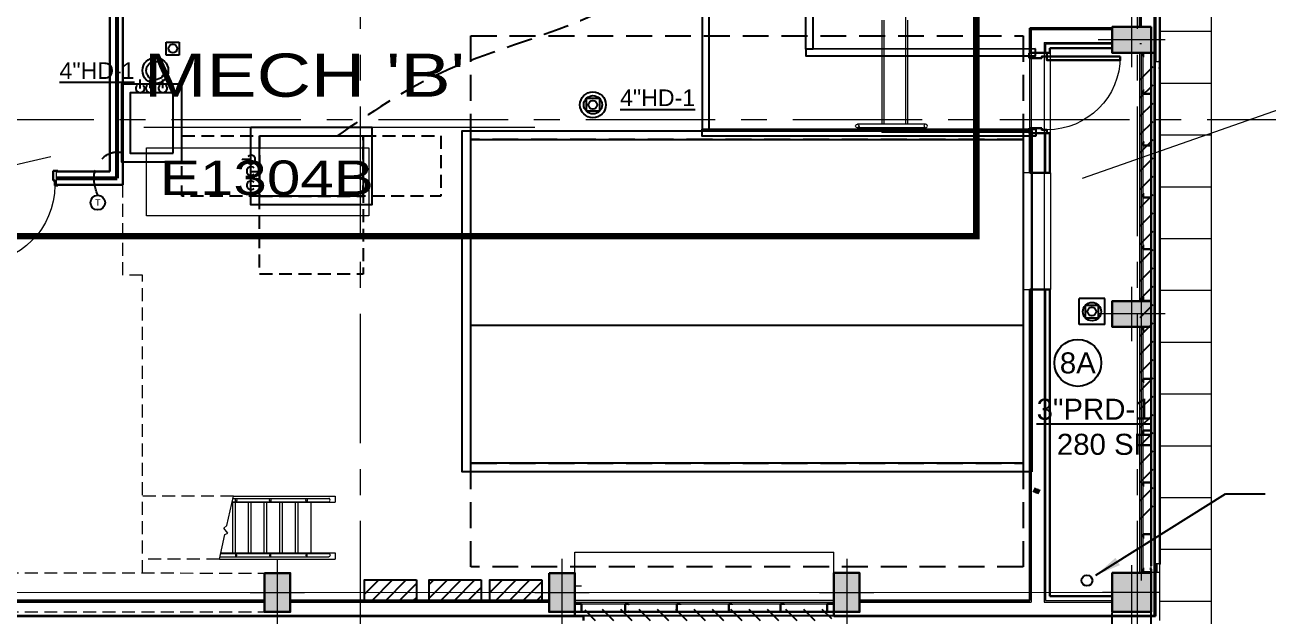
# Model space of a CAD drawing. Header units: inches. Extents: x -26500 to -19489, y -3216 to 2257.
# Drawn here: x -21936 to -21360, y 437 to 711 of the extents above; entities that cross this region are included whole.
import ezdxf
from ezdxf.enums import TextEntityAlignment as Align

# ---------------------------------------------------------------- set-up
doc = ezdxf.new("R2010")
doc.units = ezdxf.units.IN
doc.header["$LTSCALE"] = 48
doc.header["$MEASUREMENT"] = 0
for name, pattern in [('A113$0$CENTER', [2, 1.25, -0.25, 0.25, -0.25]), ('A113$0$HIDDEN2', [0.1875, 0.125, -0.0625]), ('DASHED2', [0.375, 0.25, -0.125]), ('M2113$0$HIDDEN', [0.375, 0.25, -0.125]), ('M2113$0$HIDDEN2', [0.1875, 0.125, -0.0625]), ('NB - PH Mezzanine_plan$0$HIDDEN2', [0.1875, 0.125, -0.0625])]:
    doc.linetypes.add(name, pattern=pattern)
for name, color, linetype in [('A-Detl-Iden', 5, 'Continuous'), ('A113$0$63', 8, 'Continuous'), ('A113$0$A roof pave', 8, 'Continuous'), ('A113$0$A-ANNO-IDEN', 8, 'Continuous'), ('A113$0$A-ANNO-PATT-13-14', 8, 'Continuous'), ('A113$0$A-COLS-COLS13-14', 8, 'Continuous'), ('A113$0$A-DOOR', 8, 'Continuous'), ('A113$0$A-DOOR-FRAM', 8, 'Continuous'), ('A113$0$A-FLOOR-THRSHD', 8, 'Continuous'), ('A113$0$A-FLOR-CURB', 8, 'Continuous'), ('A113$0$A-FLOR-HRAL', 8, 'Continuous'), ('A113$0$A-FLOR-OVHD', 8, 'A113$0$HIDDEN2'), ('A113$0$A-FLOR-STRS', 8, 'Continuous'), ('A113$0$A-GRID-GRD13-14', 8, 'Continuous'), ('A113$0$A-GRID-GRDP0-15', 8, 'Continuous'), ('A113$0$A-WALL-FIRE', 8, 'Continuous'), ('A113$0$A-WALL-FULL-EXTR', 8, 'Continuous'), ('A113$0$A-WALL-FULL-INTR', 8, 'Continuous'), ('A113$0$A-WALL-OPEN-LVRS', 8, 'Continuous'), ('A113$0$A-WALL-STUD', 8, 'Continuous'), ('A113$0$Level 21', 8, 'Continuous'), ('A113$0$M-HVAC-DUCT', 8, 'Continuous'), ('M2113$0$CLEARANCE', 8, 'M2113$0$HIDDEN2'), ('M2113$0$M-CONCRETE PAD', 8, 'Continuous'), ('M2113$0$M-CONT-WIRE', 12, 'M2113$0$HIDDEN'), ('M2113$0$M-HVAC-CLEARANCE', 8, 'M2113$0$HIDDEN2'), ('M2113$0$M-HVAC-Eqpm', 8, 'Continuous'), ('M2113$0$M-HVAC-Eqpm-AHU', 8, 'Continuous'), ('M2113$0$M-HVAC-EQPM-HATCH', 8, 'Continuous'), ('M2113$0$M-HVAC-HATCH', 8, 'Continuous'), ('M2113$0$M-HVAC-pad', 8, 'Continuous'), ('M2113$0$M-HVAC-vfc', 8, 'Continuous'), ('M2113$0$M-PCHW', 8, 'Continuous'), ('NB - PH Mezzanine_plan$0$stcbeams', 1, 'NB - PH Mezzanine_plan$0$HIDDEN2'), ('NB - PH Mezzanine_plan$0$STCCOLS1', 1, 'NB - PH Mezzanine_plan$0$HIDDEN2'), ('P-Anno', 6, 'Continuous'), ('P-Anno @ 96', 6, 'Continuous'), ('P-ANNOBJ', 6, 'Continuous'), ('P-Pipe-Ftng', 134, 'Continuous'), ('XREF', 7, 'Continuous'), ('XREF @ 48', 7, 'Continuous')]:
    doc.layers.add(name, color=color, linetype=linetype)
doc.styles.add('A113$0$Arial', font='arial.ttf', dxfattribs={"height": 0.076839})
doc.styles.add('A113$0$style-Arial', font='arial.ttf')
doc.styles.add('M08', font='arial.ttf', dxfattribs={"height": 7.68})
doc.styles.add('M2113$0$MAMEP ANNO', font='arial.ttf', dxfattribs={"height": 0.101562})
doc.styles.add('M2113$0$Standard', font='simplex.shx')
doc.styles.add('MAMEP ANNO', font='arial.ttf', dxfattribs={"height": 0.078125})
doc.styles.get("Standard").update_dxf_attribs({"font": 'simplex.shx'})
doc.dimstyles.new('STANDARD$7', dxfattribs={"dimtxt": 0.18, "dimasz": 0.125, "dimexe": 0.18, "dimexo": 0.06, "dimgap": 0.09, "dimtad": 0, "dimtih": 1, "dimtoh": 1, "dimdec": 4, "dimzin": 0, "dimdsep": 46, "dimtxsty": 'Standard', "dimcen": 0.09, "dimadec": 0, "dimazin": 0, "dimtfac": 1, "dimtdec": 4, "dimtofl": 0, "dimtmove": 0, "dimatfit": 3, "dimfxl": 1, "dimtolj": 1, "dimtzin": 0, "dimarcsym": 0})

# ---------------------------------------------------------------- blocks, each defined once
blk = doc.blocks.new('A113$0$36D478_18')
at = {"layer": 'A113$0$A-DOOR', "linetype": 'Continuous', "lineweight": 0, "extrusion": (0, 0, -1)}
blk.add_arc((-0.85, -6.5), 36, 180, 270, dxfattribs=at)
at = {"layer": 'A113$0$A-DOOR', "linetype": 'Continuous', "lineweight": 30}
blk.add_3dface([(0.85, -42.5), (2.6, -42.5), (2.6, -6.5), (0.85, -6.5)], dxfattribs=at)
at = {"layer": 'A113$0$A-DOOR-FRAM', "linetype": 'Continuous', "lineweight": 30}
for p, q in [((1.6, 0.37), (-0.65, 0.37)), ((-0.65, 0.37), (-0.65, 0)), ((1.6, -4.08), (1.6, 0.37)), ((36.1, 0.37), (38.35, 0.37)), ((36.1, -4.08), (36.1, 0.37)), ((38.35, 0.37), (38.35, 0)), ((0.85, -6.5), (0.85, -4.08)), ((0.85, -4.08), (1.6, -4.08)), ((36.85, -4.08), (36.1, -4.08)), ((36.85, -6.5), (36.85, -4.08)), ((-0.65, -6.5), (-0.65, -6.13)), ((-0.65, -6.5), (0.85, -6.5)), ((38.35, -6.5), (36.85, -6.5)), ((38.35, -6.5), (38.35, -6.13))]:
    blk.add_line(p, q, dxfattribs=at)
at = {"layer": 'A113$0$A-DOOR-FRAM', "linetype": 'Continuous', "lineweight": 13}
for p, q in [((1.45, 0.22), (-0.5, 0.22)), ((-0.5, 0.22), (-0.5, 0)), ((1.45, -3.93), (1.45, 0.22)), ((36.25, -3.93), (36.25, 0.22)), ((36.25, 0.22), (38.2, 0.22)), ((38.2, 0.22), (38.2, 0)), ((-0.5, 0), (-0.65, 0)), ((0.7, -6.35), (0.7, -3.93)), ((0.7, -3.93), (1.45, -3.93)), ((37, -3.93), (36.25, -3.93)), ((37, -6.35), (37, -3.93)), ((38.2, 0), (38.35, 0)), ((-0.65, -6.13), (-0.5, -6.13)), ((-0.5, -6.35), (-0.5, -6.13)), ((-0.5, -6.35), (0.7, -6.35)), ((38.2, -6.35), (37, -6.35)), ((38.35, -6.13), (38.2, -6.13)), ((38.2, -6.35), (38.2, -6.13))]:
    blk.add_line(p, q, dxfattribs=at)
blk = doc.blocks.new('*U803')
at = {"layer": 'A113$0$A-DOOR', "linetype": 'Continuous', "lineweight": 0, "extrusion": (0, 0, -1)}
blk.add_arc((13, 17), 34, 179.99935, 269.99935, dxfattribs=at)
at = {"layer": 'A113$0$A-DOOR', "linetype": 'Continuous', "lineweight": 30}
blk.add_3dface([(21, 17), (21, 15.25), (-13, 15.25), (-13, 17)], dxfattribs=at)
at = {"layer": 'A113$0$A-DOOR-FRAM', "linetype": 'Continuous', "lineweight": 30}
for p, q in [((-21.25, 16.25), (-21.25, 18.5)), ((-21.25, 18.5), (-20.87, 18.5)), ((-13, 18.5), (-13.38, 18.5)), ((-13, 18.5), (-13, 17)), ((-15.42, 16.25), (-21.25, 16.25)), ((-13, 17), (-15.42, 17)), ((-15.42, 17), (-15.42, 16.25)), ((-21.25, -16.25), (-21.25, -18.5)), ((-15.42, -16.25), (-21.25, -16.25)), ((-15.42, -17), (-15.42, -16.25)), ((-13, -17), (-15.42, -17)), ((-13, -18.5), (-13, -17)), ((-21.25, -18.5), (-20.87, -18.5)), ((-13, -18.5), (-13.38, -18.5))]:
    blk.add_line(p, q, dxfattribs=at)
at = {"layer": 'A113$0$A-DOOR-FRAM', "linetype": 'Continuous', "lineweight": 13}
for p, q in [((-21.1, 16.4), (-21.1, 18.35)), ((-21.1, 18.35), (-20.87, 18.35)), ((-20.87, 18.35), (-20.87, 18.5)), ((-13.38, 18.5), (-13.38, 18.35)), ((-13.15, 18.35), (-13.38, 18.35)), ((-13.15, 18.35), (-13.15, 17.15)), ((-15.57, 16.4), (-21.1, 16.4)), ((-13.15, 17.15), (-15.57, 17.15)), ((-15.57, 17.15), (-15.57, 16.4)), ((-15.57, -16.4), (-21.1, -16.4)), ((-21.1, -16.4), (-21.1, -18.35)), ((-15.57, -17.15), (-15.57, -16.4)), ((-13.15, -17.15), (-15.57, -17.15)), ((-13.15, -18.35), (-13.15, -17.15)), ((-21.1, -18.35), (-20.87, -18.35)), ((-20.87, -18.35), (-20.87, -18.5)), ((-13.38, -18.5), (-13.38, -18.35)), ((-13.15, -18.35), (-13.38, -18.35))]:
    blk.add_line(p, q, dxfattribs=at)
blk = doc.blocks.new('A113')
at = {"layer": 'A113$0$63', "lineweight": 70, "transparency": 33554687}
blk.add_arc((-21455.46, 528.79), 35.74, 247.68658, 252.35559, dxfattribs=at)
at = {"layer": 'A113$0$A roof pave', "lineweight": 13, "transparency": 33554687}
blk.add_line((-21386.53, 204.09, -2660.42), (-21386.53, 1091.49, -2660.42), dxfattribs=at)
at = {"layer": 'A113$0$A roof pave', "lineweight": 0, "transparency": 33554687}
for p, q in [((-21410.53, 708.09, -2660.42), (-21386.53, 708.09, -2660.42)), ((-21410.53, 684.09, -2660.42), (-21386.53, 684.09, -2660.42)), ((-21410.53, 660.09, -2660.42), (-21386.53, 660.09, -2660.42)), ((-21410.53, 636.09, -2660.42), (-21386.53, 636.09, -2660.42)), ((-21410.53, 612.09, -2660.42), (-21386.53, 612.09, -2660.42)), ((-21410.53, 588.09, -2660.42), (-21386.53, 588.09, -2660.42)), ((-21410.53, 564.09, -2660.42), (-21386.53, 564.09, -2660.42)), ((-21410.53, 540.09, -2660.42), (-21386.53, 540.09, -2660.42)), ((-21410.53, 516.09, -2660.42), (-21386.53, 516.09, -2660.42)), ((-21410.53, 492.09, -2660.42), (-21386.53, 492.09, -2660.42)), ((-21410.53, 468.09, -2660.42), (-21386.53, 468.09, -2660.42)), ((-21410.53, 444.09, -2660.42), (-21386.53, 444.09, -2660.42))]:
    blk.add_line(p, q, dxfattribs=at)
at = {"layer": 'A113$0$A-ANNO-IDEN', "lineweight": 13, "transparency": 33554687}
blk.add_line((-21881.28, 663.63), (-21700.15, 663.63), dxfattribs=at)
at = {"layer": 'A113$0$A-ANNO-IDEN', "lineweight": 0, "transparency": 33554687}
blk.add_line((-22087.7, 612.53), (-21924.47, 650.02), dxfattribs=at)
at = {"layer": 'A113$0$A-ANNO-IDEN', "lineweight": 0, "transparency": 33554687, "flags": 128}
blk.add_lwpolyline([(-20966.67, 788.85), (-21021.71, 788.85), (-21446.4, 639.84)], dxfattribs=at)
at = {"layer": 'A113$0$A-ANNO-IDEN', "lineweight": 13, "transparency": 33554687}
blk.add_3dface([(-21880.08, 654.11), (-21777.13, 654.11), (-21777.13, 622.58), (-21880.08, 622.58)], dxfattribs=at)
at = {"layer": 'A113$0$A-ANNO-PATT-13-14', "lineweight": 0, "transparency": 33554687}
for points in [[(-21432.54, 710.09, -4909.55), (-21432.54, 698.09, -4909.55), (-21414.54, 710.09, -4909.55), (-21414.54, 698.09, -4909.55)], [(-21432.54, 583.13, -4909.55), (-21432.54, 571.13, -4909.55), (-21414.54, 583.13, -4909.55), (-21414.54, 571.13, -4909.55)], [(-21825.48, 439.08, -4909.55), (-21813.48, 439.08, -4909.55), (-21825.48, 457.08, -4909.55), (-21813.48, 457.08, -4909.55)], [(-21693.54, 439.1, -4909.55), (-21681.54, 439.1, -4909.55), (-21693.54, 457.1, -4909.55), (-21681.54, 457.1, -4909.55)], [(-21561.59, 439.11, -4909.55), (-21549.59, 439.11, -4909.55), (-21561.59, 457.11, -4909.55), (-21549.59, 457.11, -4909.55)], [(-21432.54, 457.13, -4909.55), (-21432.54, 439.13, -4909.55), (-21414.54, 457.13, -4909.55), (-21414.54, 439.13, -4909.55)]]:
    blk.add_solid(points, dxfattribs=at)
at = {"layer": 'A113$0$A-COLS-COLS13-14', "lineweight": 13, "transparency": 33554687}
for p, q in [((-21423.54, 716.67, -4909.55), (-21423.54, 691.52, -4909.55)), ((-21407.96, 704.09, -4909.55), (-21439.11, 704.09, -4909.55)), ((-21423.54, 589.71, -4909.55), (-21423.54, 564.55, -4909.55)), ((-21407.96, 577.13, -4909.55), (-21439.11, 577.13, -4909.55)), ((-21819.48, 463.66, -4909.55), (-21819.48, 432.51, -4909.55)), ((-21687.54, 463.67, -4909.55), (-21687.54, 432.52, -4909.55)), ((-21555.59, 463.69, -4909.55), (-21555.59, 432.54, -4909.55)), ((-21423.54, 460.69, -4909.55), (-21423.54, 432.56, -4909.55)), ((-21832.06, 448.08, -4909.55), (-21806.91, 448.08, -4909.55)), ((-21700.11, 448.1, -4909.55), (-21674.96, 448.1, -4909.55)), ((-21568.16, 448.11, -4909.55), (-21543.01, 448.11, -4909.55)), ((-21410.32, 448.13, -4909.55), (-21436.97, 448.13, -4909.55))]:
    blk.add_line(p, q, dxfattribs=at)
at = {"layer": 'A113$0$A-COLS-COLS13-14', "lineweight": 30, "transparency": 33554687}
for points in [[(-21414.54, 710.09, -4909.55), (-21414.54, 698.09, -4909.55), (-21432.54, 698.09, -4909.55), (-21432.54, 710.09, -4909.55)], [(-21414.54, 583.13, -4909.55), (-21414.54, 571.13, -4909.55), (-21432.54, 571.13, -4909.55), (-21432.54, 583.13, -4909.55)], [(-21825.48, 457.08, -4909.55), (-21813.48, 457.08, -4909.55), (-21813.48, 439.08, -4909.55), (-21825.48, 439.08, -4909.55)], [(-21693.54, 457.1, -4909.55), (-21681.54, 457.1, -4909.55), (-21681.54, 439.1, -4909.55), (-21693.54, 439.1, -4909.55)], [(-21561.59, 457.11, -4909.55), (-21549.59, 457.11, -4909.55), (-21549.59, 439.11, -4909.55), (-21561.59, 439.11, -4909.55)], [(-21414.54, 457.13, -4909.55), (-21414.54, 439.13, -4909.55), (-21432.54, 439.13, -4909.55), (-21432.54, 457.13, -4909.55)]]:
    blk.add_3dface(points, dxfattribs=at)
at = {"layer": 'A113$0$A-FLOOR-THRSHD', "lineweight": 0, "transparency": 33554687}
for p, q in [((-21461.42, 698.09, 1992.75), (-21461.17, 698.09, 1992.75)), ((-21461.17, 660.97, 1992.75), (-21461.17, 698.09, 1992.75)), ((-21470.67, 663.22, 1992.75), (-21470.67, 696.43, 1992.75))]:
    blk.add_line(p, q, dxfattribs=at)
at = {"layer": 'A113$0$A-FLOR-CURB', "lineweight": 0, "transparency": 33554687}
for p, q in [((-21413.04, 437.63, 1992.75), (-21413.03, 941.16, 1992.75)), ((-21419.03, 710.09, 1992.75), (-21419.03, 825.06, 1992.75)), ((-21470.04, 708.97, 1992.75), (-21432.54, 708.97, 1992.75)), ((-21470.04, 708.97, 1992.75), (-21470.04, 443.63, 1992.75)), ((-21464.04, 702.97, 1992.75), (-21464.04, 443.63, 1992.75)), ((-21464.04, 702.97, 1992.75), (-21432.54, 702.97, 1992.75)), ((-21419.78, 702.37, 1992.75), (-21419.03, 702.37, 1992.75)), ((-21419.04, 453.63, 1992.75), (-21419.03, 698.09, 1992.75)), ((-21945.43, 443.63, 1992.75), (-21825.48, 443.63, 1992.75)), ((-21813.48, 443.63, 1992.75), (-21693.54, 443.63, 1992.75)), ((-21681.54, 443.63, 1992.75), (-21561.59, 443.63, 1992.75)), ((-21549.59, 443.63, 1992.75), (-21470.04, 443.63, 1992.75)), ((-21464.04, 443.63, 1992.75), (-21432.54, 443.63, 1992.75)), ((-22216.81, 437.63, 1992.75), (-21413.04, 437.63, 1992.75))]:
    blk.add_line(p, q, dxfattribs=at)
at = {"layer": 'A113$0$A-FLOR-HRAL', "lineweight": 13, "transparency": 33554687}
for p, q in [((-21519, 665.02, 1992.75), (-21550.6, 665.02, 1992.75)), ((-21519, 663.39, 1992.75), (-21550.6, 663.39, 1992.75))]:
    blk.add_line(p, q, dxfattribs=at)
at = {"layer": 'A113$0$A-FLOR-HRAL', "lineweight": 13, "transparency": 33554687, "extrusion": (0, 0, -1)}
for start, end in [(267.23879, 92.76122), (92.76122, 267.23879)]:
    blk.add_arc((21550.64, 664.21, -1992.75), 0.813, start, end, dxfattribs=at)
at = {"layer": 'A113$0$A-FLOR-HRAL', "lineweight": 13, "transparency": 33554687}
for start, end in [(92.76122, 267.23879), (267.23879, 92.76122)]:
    blk.add_arc((-21518.96, 664.21, 1992.75), 0.813, start, end, dxfattribs=at)
at = {"layer": 'A113$0$A-FLOR-OVHD', "lineweight": 13, "transparency": 33554687}
for p, q in [((-21890.99, 595.12, 1992.75), (-21890.99, 636.98, 1992.75)), ((-21881.99, 595.12, 1992.75), (-21890.99, 595.12, 1992.75)), ((-21881.99, 457.12, 1992.75), (-21881.99, 595.12, 1992.75)), ((-21839.82, 492.78, 1992.75), (-21881.99, 492.78, 1992.75)), ((-21846.33, 463.53, 1992.75), (-21881.99, 463.53, 1992.75)), ((-21945.43, 457.16, 1992.75), (-21825.48, 457.08, 1992.75)), ((-21945.43, 439.16, 1992.75), (-21825.48, 439.08, 1992.75))]:
    blk.add_line(p, q, dxfattribs=at)
at = {"layer": 'A113$0$A-FLOR-STRS', "lineweight": 13, "transparency": 33554687}
for p, q in [((-21528.36, 751.02, 1992.75), (-21528.36, 665.02, 1992.75)), ((-21539.36, 713.21, 1992.75), (-21539.36, 665.02, 1992.75)), ((-21538.36, 713.21, 1992.75), (-21538.36, 665.02, 1992.75)), ((-21527.36, 713.21, 1992.75), (-21527.36, 665.02, 1992.75)), ((-21539.36, 663.39, 1992.75), (-21539.36, 661.13, 1992.75)), ((-21538.36, 663.39, 1992.75), (-21538.36, 661.13, 1992.75)), ((-21528.36, 663.39, 1992.75), (-21528.36, 661.13, 1992.75)), ((-21527.36, 663.39, 1992.75), (-21527.36, 661.13, 1992.75)), ((-21470.04, 661.13, 1992.75), (-21539.36, 661.13, 1992.75))]:
    blk.add_line(p, q, dxfattribs=at)
at = {"layer": 'A113$0$A-FLOR-STRS', "lineweight": 0, "transparency": 33554687}
for p, q in [((-21840.46, 489.9, 1992.75), (-21792.59, 489.9, 1992.75)), ((-21840.4, 490.15, 1992.75), (-21795.56, 490.15, 1992.75)), ((-21840.18, 489.9, 1992.75), (-21840.18, 466.4, 1992.75)), ((-21840.07, 491.65, 1992.75), (-21795.56, 491.65, 1992.75)), ((-21839.82, 492.78, 1992.75), (-21792.59, 492.78, 1992.75)), ((-21838.93, 490.15, 1992.75), (-21838.93, 466.4, 1992.75)), ((-21832.93, 489.9, 1992.75), (-21832.93, 466.4, 1992.75)), ((-21831.68, 489.9, 1992.75), (-21831.68, 466.4, 1992.75)), ((-21825.68, 489.9, 1992.75), (-21825.68, 466.4, 1992.75)), ((-21824.43, 489.9, 1992.75), (-21824.43, 466.4, 1992.75)), ((-21818.43, 489.9, 1992.75), (-21818.43, 466.4, 1992.75)), ((-21817.19, 489.9, 1992.75), (-21817.19, 466.4, 1992.75)), ((-21811.19, 489.9, 1992.75), (-21811.19, 466.4, 1992.75)), ((-21809.94, 489.9, 1992.75), (-21809.94, 466.4, 1992.75)), ((-21803.94, 489.9, 1992.75), (-21803.94, 466.4, 1992.75)), ((-21792.59, 492.78, 1992.75), (-21792.59, 489.9, 1992.75)), ((-21846.33, 463.53, 1992.75), (-21792.59, 463.53, 1992.75)), ((-21846.08, 464.65, 1992.75), (-21795.56, 464.65, 1992.75)), ((-21845.75, 466.15, 1992.75), (-21795.56, 466.15, 1992.75)), ((-21845.69, 466.4, 1992.75), (-21792.59, 466.4, 1992.75)), ((-21792.59, 466.4, 1992.75), (-21792.59, 463.53, 1992.75))]:
    blk.add_line(p, q, dxfattribs=at)
at = {"layer": 'A113$0$A-FLOR-STRS', "lineweight": 0, "transparency": 33554687, "elevation": 1992.75, "flags": 128}
blk.add_lwpolyline([(-21846.33, 463.53), (-21843.79, 474.93), (-21842.41, 475.58), (-21844.3, 477.87), (-21842.88, 479.04), (-21839.82, 492.78)], dxfattribs=at)
at = {"layer": 'A113$0$A-FLOR-STRS', "lineweight": 0, "transparency": 33554687}
for centre in [(-21838.58, 490.9, 1992.75), (-21822.78, 490.9, 1992.75), (-21805.94, 490.9, 1992.75)]:
    blk.add_ellipse(centre, major_axis=(0, 0.75), ratio=0.437964, dxfattribs=at)
blk.add_ellipse((-21795.56, 490.9, 1992.75), major_axis=(0, -0.75), ratio=0.697749, start_param=0, end_param=3.141593, dxfattribs=at)
at = {"layer": 'A113$0$A-FLOR-STRS', "lineweight": 0, "transparency": 33554687, "extrusion": (0, 0, -1)}
for centre in [(-21838.58, 465.4, 1992.75), (-21822.78, 465.4, 1992.75), (-21805.94, 465.4, 1992.75)]:
    blk.add_ellipse(centre, major_axis=(0, -0.75), ratio=0.437964, dxfattribs=at)
blk.add_ellipse((-21795.56, 465.4, 1992.75), major_axis=(0, 0.75), ratio=0.697749, start_param=0, end_param=3.141593, dxfattribs=at)
at = {"layer": 'A113$0$A-GRID-GRD13-14', "lineweight": 0, "transparency": 33554687}
blk.add_line((-22194.71, 448.18, 0), (-21414.54, 448.13), dxfattribs=at)
at = {"layer": 'A113$0$A-GRID-GRDP0-15', "linetype": 'A113$0$CENTER', "lineweight": 0, "transparency": 33554687}
for p, q in [((-21781.02, 2113.24), (-21781.02, -676.9)), ((-21421.02, 2113.24), (-21421.02, -676.9)), ((-23884.56, 667.16), (-20368.73, 667.16))]:
    blk.add_line(p, q, dxfattribs=at)
at = {"layer": 'A113$0$A-WALL-FIRE', "lineweight": 53, "transparency": 33554687}
for p, q in [((-21893.74, 640.04, 1992.75), (-21893.74, 718.16, 1992.75)), ((-21921.96, 640.04, 1992.75), (-21893.74, 640.04, 1992.75))]:
    blk.add_line(p, q, dxfattribs=at)
at = {"layer": 'A113$0$A-WALL-FULL-EXTR', "lineweight": 30, "transparency": 33554687}
for p, q in [((-21412.54, 694.13, 1992.75), (-21412.53, 941.16, 1992.75)), ((-21410.54, 694.13, 1992.75), (-21410.53, 941.16, 1992.75)), ((-21419.79, 710.09, 1992.75), (-21419.79, 825.06, 1992.75)), ((-21470.67, 709.59, 1992.75), (-21470.67, 698.09, 1992.75)), ((-21470.67, 709.59, 1992.75), (-21432.54, 709.59, 1992.75)), ((-21470.67, 698.09, 1992.75), (-21461.42, 698.09, 1992.75)), ((-21461.42, 700.34, 1992.75), (-21432.54, 700.34, 1992.75)), ((-21461.42, 700.34, 1992.75), (-21461.42, 698.09, 1992.75)), ((-21418.18, 697.47, 1992.75), (-21418.18, 698.09, 1992.75)), ((-21414.54, 460.5, 1992.75), (-21414.53, 698.06, 1992.75)), ((-21414.53, 698.06, 1992.75), (-21412.54, 698.06, 1992.75)), ((-21410.53, 461.47, 1992.75), (-21410.53, 694.13, 1992.75)), ((-21470.67, 660.97, 1992.75), (-21461.42, 660.97, 1992.75)), ((-21470.67, 660.97, 1992.75), (-21470.67, 642.45, 1992.75)), ((-21461.42, 660.97, 1992.75), (-21461.42, 642.45, 1992.75)), ((-21461.42, 642.45, 1992.75), (-21470.67, 642.45, 1992.75)), ((-21461.42, 588.45, 1992.75), (-21470.67, 588.45, 1992.75)), ((-21470.67, 588.45, 1992.75), (-21470.67, 444.38, 1992.75)), ((-21461.42, 588.45, 1992.75), (-21461.42, 446.37, 1992.75)), ((-21412.54, 437.13, 1992.75), (-21412.54, 461.47, 1992.75)), ((-21418.18, 458.13, 1992.75), (-21418.18, 457.5, 1992.75)), ((-21412.51, 457.5, 1992.75), (-21413.13, 457.5, 1992.75)), ((-21945.43, 444.38, 1992.75), (-21825.48, 444.38, 1992.75)), ((-21813.48, 444.38, 1992.75), (-21693.54, 444.38, 1992.75)), ((-21549.59, 444.38, 1992.75), (-21470.67, 444.38, 1992.75)), ((-21461.42, 446.37, 1992.75), (-21432.54, 446.37, 1992.75)), ((-21681.54, 439.1, 1992.75), (-21681.54, 437.29, 1992.75)), ((-21561.59, 439.14, 1992.75), (-21681.5, 439.13, 1992.75)), ((-21561.59, 437.13, 1992.75), (-21561.59, 439.11, 1992.75)), ((-22216.31, 437.13, 1992.75), (-21677.57, 437.13, 1992.75)), ((-21677.57, 437.13, 1992.75), (-21677.57, 435.13, 1992.75)), ((-21561.62, 437.13, 1992.75), (-21412.54, 437.13, 1992.75))]:
    blk.add_line(p, q, dxfattribs=at)
at = {"layer": 'A113$0$A-WALL-FULL-EXTR', "lineweight": 13, "transparency": 33554687}
for p, q in [((-21463.42, 702.34, 1992.75), (-21463.42, 698.09, 1992.75)), ((-21463.42, 702.34, 1992.75), (-21432.54, 702.34, 1992.75)), ((-21412.54, 694.13, 1992.75), (-21410.53, 694.13, 1992.75)), ((-21463.42, 660.97, 1992.75), (-21463.42, 642.45, 1992.75)), ((-21463.42, 588.45, 1992.75), (-21463.42, 444.37, 1992.75)), ((-21412.53, 461.47, 1992.75), (-21410.53, 461.47, 1992.75)), ((-21410.54, 435.13, 1992.75), (-21410.54, 461.47, 1992.75))]:
    blk.add_line(p, q, dxfattribs=at)
at = {"layer": 'A113$0$A-WALL-FULL-EXTR', "lineweight": 0, "transparency": 33554687}
for p, q in [((-21419.78, 583.13, 1992.75), (-21419.78, 698.09, 1992.75)), ((-21418.18, 583.13, 1992.75), (-21418.18, 698.09, 1992.75)), ((-21414.54, 457.5, 1992.75), (-21414.53, 695.06, 1992.75)), ((-21412.53, 461.47, 1992.75), (-21412.53, 694.13, 1992.75)), ((-21410.53, 461.47, 1992.75), (-21410.53, 691.13, 1992.75)), ((-21410.54, 649.5, 1992.75), (-21410.54, 589.56, 1992.75)), ((-21419.78, 457.13, 1992.75), (-21419.78, 571.13, 1992.75)), ((-21418.18, 457.13, 1992.75), (-21418.18, 571.13, 1992.75)), ((-21412.03, 461.47, 1992.75), (-21412.03, 457.47, 1992.75)), ((-21411.91, 461.47, 1992.75), (-21411.91, 457.47, 1992.75)), ((-21414.54, 457.5, 1992.75), (-21410.53, 457.5, 1992.75)), ((-21678.54, 450.95, 1992.75), (-21681.54, 450.95, 1992.75)), ((-21561.59, 444.38, 1992.75), (-21681.54, 444.38, 1992.75)), ((-21463.42, 444.37, 1992.75), (-21432.54, 444.37, 1992.75)), ((-21561.62, 437.14, 1992.75), (-21677.57, 437.13, 1992.75))]:
    blk.add_line(p, q, dxfattribs=at)
at = {"layer": 'A113$0$A-WALL-FULL-EXTR', "lineweight": 30, "transparency": 33554687}
for p in [(-21410.53, 694.13, 1992.75), (-21410.53, 691.13, 1992.75), (-21410.53, 461.47, 1992.75)]:
    blk.add_point(p, dxfattribs=at)
at = {"layer": 'A113$0$A-WALL-FULL-INTR', "lineweight": 30, "transparency": 33554687}
for p, q in [((-21897.12, 715.1, 1992.75), (-21897.12, 643.1, 1992.75)), ((-21890.99, 715.1, 1992.75), (-21890.99, 636.98, 1992.75)), ((-21921.96, 643.1, 1992.75), (-21897.12, 643.1, 1992.75)), ((-21921.96, 636.98, 1992.75), (-21890.99, 636.98, 1992.75))]:
    blk.add_line(p, q, dxfattribs=at)
at = {"layer": 'A113$0$A-WALL-FULL-INTR', "lineweight": 13, "transparency": 33554687}
blk.add_line((-21921.96, 643.1, 1992.75), (-21921.96, 636.98, 1992.75), dxfattribs=at)
at = {"layer": 'A113$0$A-WALL-OPEN-LVRS', "lineweight": 13, "transparency": 33554687}
blk.add_3dface([(-21474.04, 642.45, 1992.75), (-21474.04, 588.45, 1992.75), (-21460.92, 588.45, 1992.75), (-21460.92, 642.45, 1992.75)], dxfattribs=at)
at = {"layer": 'A113$0$A-WALL-STUD', "lineweight": 30, "transparency": 33554687, "elevation": 1992.75, "flags": 128}
for points in [[(-21415.03, 696.59), (-21414.66, 696.59, 0.414214), (-21414.53, 696.72), (-21414.53, 697.97, 0.414214), (-21414.66, 698.09), (-21418.05, 698.09, 0.414214), (-21418.18, 697.97), (-21418.18, 696.72, 0.414214), (-21418.05, 696.59), (-21417.68, 696.59)], [(-21415.03, 680.65), (-21414.66, 680.65, -0.414214), (-21414.53, 680.52), (-21414.53, 679.27, -0.414214), (-21414.66, 679.15), (-21418.05, 679.15, -0.414214), (-21418.18, 679.27), (-21418.18, 680.52, -0.414214), (-21418.05, 680.65), (-21417.68, 680.65)], [(-21415.03, 656.65), (-21414.66, 656.65, -0.414214), (-21414.53, 656.52), (-21414.53, 655.27, -0.414214), (-21414.66, 655.15), (-21418.05, 655.15, -0.414214), (-21418.18, 655.27), (-21418.18, 656.52, -0.414214), (-21418.05, 656.65), (-21417.68, 656.65)], [(-21415.03, 632.65), (-21414.66, 632.65, -0.414214), (-21414.53, 632.52), (-21414.53, 631.27, -0.414214), (-21414.66, 631.15), (-21418.05, 631.15, -0.414214), (-21418.18, 631.27), (-21418.18, 632.52, -0.414214), (-21418.05, 632.65), (-21417.68, 632.65)], [(-21415.03, 608.65), (-21414.66, 608.65, -0.414214), (-21414.53, 608.52), (-21414.53, 607.27, -0.414214), (-21414.66, 607.15), (-21418.05, 607.15, -0.414214), (-21418.18, 607.27), (-21418.18, 608.52, -0.414214), (-21418.05, 608.65), (-21417.68, 608.65)], [(-21415.03, 584.65), (-21414.66, 584.65, -0.414214), (-21414.53, 584.52), (-21414.53, 583.27, -0.414214), (-21414.66, 583.15), (-21418.05, 583.15, -0.414214), (-21418.18, 583.27), (-21418.18, 584.52, -0.414214), (-21418.05, 584.65), (-21417.68, 584.65)], [(-21415.03, 569.61), (-21414.66, 569.61, 0.414214), (-21414.53, 569.74), (-21414.53, 570.99, 0.414214), (-21414.66, 571.11), (-21418.05, 571.11, 0.414214), (-21418.18, 570.99), (-21418.18, 569.74, 0.414214), (-21418.05, 569.61), (-21417.68, 569.61)], [(-21415.03, 545.61), (-21414.66, 545.61, 0.414214), (-21414.53, 545.74), (-21414.53, 546.99, 0.414214), (-21414.66, 547.11), (-21418.05, 547.11, 0.414214), (-21418.18, 546.99), (-21418.18, 545.74, 0.414214), (-21418.05, 545.61), (-21417.68, 545.61)], [(-21415.03, 521.61), (-21414.66, 521.61, 0.414214), (-21414.53, 521.74), (-21414.53, 522.99, 0.414214), (-21414.66, 523.11), (-21418.05, 523.11, 0.414214), (-21418.18, 522.99), (-21418.18, 521.74, 0.414214), (-21418.05, 521.61), (-21417.68, 521.61)], [(-21415.03, 497.61), (-21414.66, 497.61, 0.414214), (-21414.53, 497.74), (-21414.53, 498.99, 0.414214), (-21414.66, 499.11), (-21418.05, 499.11, 0.414214), (-21418.18, 498.99), (-21418.18, 497.74, 0.414214), (-21418.05, 497.61), (-21417.68, 497.61)], [(-21415.03, 473.61), (-21414.66, 473.61, 0.414214), (-21414.53, 473.74), (-21414.53, 474.99, 0.414214), (-21414.66, 475.11), (-21418.05, 475.11, 0.414214), (-21418.18, 474.99), (-21418.18, 473.74, 0.414214), (-21418.05, 473.61), (-21417.68, 473.61)], [(-21415.04, 459), (-21414.66, 459, -0.414214), (-21414.54, 458.88), (-21414.54, 457.63, -0.414214), (-21414.66, 457.5), (-21418.06, 457.5, -0.414214), (-21418.18, 457.63), (-21418.18, 458.88, -0.414214), (-21418.06, 459), (-21417.68, 459)], [(-21680.04, 439.64), (-21680.04, 439.26, -0.414214), (-21680.16, 439.14), (-21681.41, 439.14, -0.414214), (-21681.54, 439.26), (-21681.54, 442.66, -0.414214), (-21681.41, 442.78), (-21680.16, 442.78, -0.414214), (-21680.04, 442.66), (-21680.04, 442.28)], [(-21680.04, 439.64), (-21680.04, 439.26, 0.414214), (-21679.91, 439.14), (-21678.66, 439.14, 0.414214), (-21678.54, 439.26), (-21678.54, 442.66, 0.414214), (-21678.66, 442.78), (-21679.91, 442.78, 0.414214), (-21680.04, 442.66), (-21680.04, 442.28)], [(-21656.79, 439.63), (-21656.79, 439.26, -0.414214), (-21656.92, 439.13), (-21658.17, 439.13, -0.414214), (-21658.29, 439.26), (-21658.29, 442.66, -0.414214), (-21658.17, 442.78), (-21656.92, 442.78, -0.414214), (-21656.79, 442.66), (-21656.79, 442.28)], [(-21632.79, 439.63), (-21632.79, 439.26, -0.414214), (-21632.92, 439.13), (-21634.17, 439.13, -0.414214), (-21634.29, 439.26), (-21634.29, 442.66, -0.414214), (-21634.17, 442.78), (-21632.92, 442.78, -0.414214), (-21632.79, 442.66), (-21632.79, 442.28)], [(-21608.79, 439.63), (-21608.79, 439.26, -0.414214), (-21608.92, 439.13), (-21610.17, 439.13, -0.414214), (-21610.29, 439.26), (-21610.29, 442.66, -0.414214), (-21610.17, 442.78), (-21608.92, 442.78, -0.414214), (-21608.79, 442.66), (-21608.79, 442.28)], [(-21584.79, 439.63), (-21584.79, 439.26, -0.414214), (-21584.92, 439.13), (-21586.17, 439.13, -0.414214), (-21586.29, 439.26), (-21586.29, 442.66, -0.414214), (-21586.17, 442.78), (-21584.92, 442.78, -0.414214), (-21584.79, 442.66), (-21584.79, 442.28)], [(-21563.09, 439.64), (-21563.09, 439.26, -0.414214), (-21563.21, 439.14), (-21564.46, 439.14, -0.414214), (-21564.59, 439.26), (-21564.59, 442.66, -0.414214), (-21564.46, 442.78), (-21563.21, 442.78, -0.414214), (-21563.09, 442.66), (-21563.09, 442.28)], [(-21563.09, 439.64), (-21563.09, 439.26, 0.414214), (-21562.96, 439.14), (-21561.71, 439.14, 0.414214), (-21561.59, 439.26), (-21561.59, 442.66, 0.414214), (-21561.71, 442.78), (-21562.96, 442.78, 0.414214), (-21563.09, 442.66), (-21563.09, 442.28)]]:
    blk.add_lwpolyline(points, format="xyb", dxfattribs=at)
at = {"layer": 'A113$0$Level 21', "lineweight": 0, "transparency": 33554687}
for p, q in [((-21432.52, 439.13, 1992.75), (-21432.52, 226.11, 1992.75)), ((-21414.52, 439.13, 1992.75), (-21414.52, 208.11, 1992.75))]:
    blk.add_line(p, q, dxfattribs=at)
at = {"layer": 'A113$0$M-HVAC-DUCT', "lineweight": 0, "transparency": 33554687}
for p, q in [((-21681.54, 442.78, 1992.75), (-21681.54, 466.8, 1992.75)), ((-21681.54, 466.8, 1992.75), (-21561.59, 466.8, 1992.75)), ((-21561.59, 442.78, 1992.75), (-21561.59, 466.8, 1992.75)), ((-21681.54, 442.78, 1992.75), (-21561.59, 442.78, 1992.75))]:
    blk.add_line(p, q, dxfattribs=at)
at = {"layer": 'A113$0$A-DOOR', "lineweight": 0, "transparency": 33554687}
blk.add_blockref('A113$0$36D478_18', (-21959.47, 643.1, 1992.75), dxfattribs=at)
at = {"layer": 'A113$0$A-DOOR-FRAM', "lineweight": 13, "transparency": 33554687}
blk.add_blockref('*U803', (-21449.81, 679.47, 1992.75), dxfattribs=at)
at = {"layer": 'A113$0$A-ANNO-IDEN', "lineweight": 13, "transparency": 33554687, "width": 1.246875}
for s, height, style, p in [("MECH 'B'", 20, 'A113$0$Arial', (-21881.28, 677.78)), ('E1304B', 16, 'A113$0$style-Arial', (-21873.89, 632.23))]:
    blk.add_text(s, height=height, dxfattribs=dict(at, style=style)).set_placement(p)
blk = doc.blocks.new('NB - PH Mezzanine_plan')
at = {"layer": 'NB - PH Mezzanine_plan$0$stcbeams', "linetype": 'Continuous', "transparency": 33554687}
for points in [[(-22201.3, 226.11), (-21432.54, 226.11), (-21432.54, 438.76)], [(-22201.3, 208.11), (-21414.53, 208.11), (-21414.54, 438.76)]]:
    blk.add_lwpolyline(points, dxfattribs=at)
at = {"layer": 'NB - PH Mezzanine_plan$0$STCCOLS1', "transparency": 33554687}
for points in [[(-21414.54, 710.09), (-21432.54, 710.09), (-21432.54, 698.09), (-21414.54, 698.09)], [(-21414.54, 583.13), (-21432.54, 583.13), (-21432.54, 571.13), (-21414.54, 571.13)], [(-21825.48, 457.08), (-21825.48, 439.08), (-21813.48, 439.08), (-21813.48, 457.08)], [(-21693.54, 457.1), (-21693.54, 439.1), (-21681.54, 439.1), (-21681.54, 457.1)], [(-21561.59, 457.11), (-21561.59, 439.11), (-21549.59, 439.11), (-21549.59, 457.11)], [(-21432.54, 457.13), (-21432.54, 439.13), (-21414.54, 439.13), (-21414.54, 457.13)]]:
    blk.add_lwpolyline(points, close=True, dxfattribs=at)
blk = doc.blocks.new('Symbol-OpenHubDrain')
at = {"color": 0, "linetype": 'ByBlock'}
for radius in [6, 4.24]:
    blk.add_circle((0, 0), radius, dxfattribs=at)
blk = doc.blocks.new('LDGD')
at = {"layer": 'P-Pipe-Ftng'}
for p, q in [((-3, -3), (-3, 3)), ((3, 3), (-3, 3)), ((3, -3), (3, 3)), ((3, -3), (-3, -3))]:
    blk.add_line(p, q, dxfattribs=at)
blk.add_circle((0, 0), 2.12, dxfattribs=at)
blk = doc.blocks.new('*U443')
at = {"color": 0, "linetype": 'Continuous'}
blk.add_circle((0, 0), 0.1132, dxfattribs=at)
at = {"color": 0, "linetype": 'ByBlock', "style": 'MAMEP ANNO'}
blk.add_attdef('ID', text='', height=0.1016, dxfattribs=at).set_placement((0, 0), align=Align.MIDDLE_CENTER)
blk = doc.blocks.new('M2113$0$A$C69735866')
at = {"layer": 'M2113$0$M-HVAC-HATCH'}
h = blk.add_hatch(dxfattribs=at)
h.set_pattern_fill('ANSI31', color=256, scale=36, style=0)
h.set_pattern_definition([(45, (-853.9665, -6699.1075), (-3.1819805, 3.1819805), [])])
h.paths.add_polyline_path([(24, 9.5), (24, 0), (0, 0), (0, 9.5)])
at = {"layer": 'M2113$0$M-HVAC-vfc'}
blk.add_lwpolyline([(24, 9.5), (24, 0), (0, 0), (0, 9.5)], close=True, dxfattribs=at)
blk = doc.blocks.new('M2113$0$A$C367926C4')
at = {"layer": 'M2113$0$M-CONCRETE PAD', "flags": 128}
blk.add_lwpolyline([(32, 68), (88, 68), (88, 32), (32, 32)], close=True, dxfattribs=at)
at = {"layer": 'M2113$0$M-HVAC-CLEARANCE', "flags": 128}
for points in [[(0, 64), (36, 64), (36, 36), (0, 36)], [(84, 64), (120, 64), (120, 36), (84, 36)], [(36, 36), (84, 36), (84, 0), (36, 0)]]:
    blk.add_lwpolyline(points, close=True, dxfattribs=at)
at = {"layer": 'M2113$0$M-HVAC-Eqpm-AHU', "flags": 128}
blk.add_lwpolyline([(36, 64), (84, 64), (84, 36), (36, 36)], close=True, dxfattribs=at)
blk = doc.blocks.new('M2113$0$FDA')
for p, q in [((-3, -3), (-3, 3)), ((-3, 3), (3, 3)), ((3, 3), (3, -3)), ((3, -3), (-3, -3))]:
    blk.add_line(p, q)
blk.add_circle((0, 0), 2)
at = {"style": 'M2113$0$Standard', "flags": 9}
for tag, p in [('FU_COLD', (-3, 2.99)), ('FU_HOT', (-3, 2.98)), ('FU_WASTE', (-3, 2.97)), ('FU_TOTAL', (-3, 2.96)), ('FIXT_CODE', (-3, 2.94))]:
    blk.add_attdef(tag, p, '', height=0.005, dxfattribs=at)
blk = doc.blocks.new('M2113$0$Symbol-Thermostat-Anno')
at = {"color": 0, "linetype": 'ByBlock'}
blk.add_circle((0, 0), 0.0711, dxfattribs=at)
at = {"color": 0, "linetype": 'ByBlock', "style": 'M2113$0$MAMEP ANNO'}
blk.add_attdef('T', text='', height=0.0625, dxfattribs=at).set_placement((0, 0), align=Align.MIDDLE)

msp = doc.modelspace()

# ---------------------------------------------------------------- hatches: boundary and pattern name
at = {"layer": 'M2113$0$M-HVAC-EQPM-HATCH', "transparency": 33554687}
h = msp.add_hatch(dxfattribs=at)
h.set_pattern_fill('ANSI31', color=256, scale=48, angle=180, style=0)
h.set_pattern_definition([(225, (-22514.0253, -22996.471), (4.2426407, -4.2426407), [])])
h.paths.add_polyline_path([(-21413.54, 481.82), (-21419.54, 481.82), (-21419.54, 694.29), (-21413.54, 694.29)])
h = msp.add_hatch(dxfattribs=at)
h.set_pattern_fill('ANSI31', color=256, scale=48, angle=270, style=0)
h.set_pattern_definition([(315, (-30356.443, 22568.6246), (4.2426407, 4.2426407), [])])
h.paths.add_polyline_path([(-21562.68, 440.38), (-21562.68, 435.13), (-21676.97, 435.13), (-21676.97, 440.38)])

# ---------------------------------------------------------------- linework, layer by layer
at = {"layer": 'A-Detl-Iden', "linetype": 'DASHED2', "const_width": 3, "elevation": 0, "flags": 128}
msp.add_lwpolyline([(-22047.51, 1096.36), (-22047.51, 613.14), (-21495.53, 613.14), (-21495.53, 1096.36), (-22047.51, 1096.36)], dxfattribs=at)
at = {"layer": 'M2113$0$CLEARANCE', "linetype": 'M2113$0$HIDDEN', "transparency": 33554687}
for points in [[(-21729.79, 705.92), (-21473.79, 705.92), (-21473.79, 657.92), (-21729.79, 657.92)], [(-21729.79, 507.92), (-21473.79, 507.92), (-21473.79, 459.92), (-21729.79, 459.92)]]:
    msp.add_lwpolyline(points, close=True, dxfattribs=at)
at = {"layer": 'M2113$0$M-CONT-WIRE', "transparency": 33554687}
for points in [[(-21657.61, 989.41, 0), (-21604.37, 881.89), (-21611.23, 831.08), (-21642.83, 736.22), (-21743.73, 688.73), (-21791.84, 659.52)], [(-21902.67, 632.15), (-21904.42, 640.96), (-21895.82, 651.94), (-21890.99, 651.94)]]:
    msp.add_spline(points, degree=3, dxfattribs=at)
at = {"layer": 'M2113$0$M-HVAC-Eqpm', "transparency": 33554687}
msp.add_line((-21729.79, 571.92), (-21473.79, 571.92), dxfattribs=at)
msp.add_lwpolyline([(-21473.79, 507.92), (-21729.79, 507.92), (-21729.79, 657.92), (-21473.79, 657.92)], close=True, dxfattribs=at)
at = {"layer": 'M2113$0$M-HVAC-Eqpm-AHU', "transparency": 33554687}
msp.add_lwpolyline([(-21867.69, 651.57), (-21867.7, 679.57), (-21887.7, 679.56), (-21887.69, 651.56)], close=True, dxfattribs=at)
at = {"layer": 'M2113$0$M-HVAC-pad', "transparency": 33554687}
for points, elevation in [([(-21619.34, 662.63), (-21619.34, 748.63), (-21622.56, 748.63), (-21622.56, 662.63)], 347.53), ([(-21574.58, 699.83), (-21574.58, 748.63), (-21571.36, 748.63), (-21571.36, 699.83)], 347.53), ([(-21468.16, 699.94), (-21574.58, 699.89), (-21574.58, 696.67), (-21468.16, 696.72)], 173.77), ([(-21468.01, 659.5), (-21622.56, 659.5), (-21622.56, 662.72), (-21468.01, 662.72)], 173.77)]:
    msp.add_lwpolyline(points, close=True, dxfattribs=dict(at, elevation=elevation))
for points in [[(-21863.69, 647.57), (-21863.7, 683.57), (-21891.7, 683.56), (-21891.69, 647.56)], [(-21469.79, 503.92), (-21733.79, 503.92), (-21733.79, 661.92), (-21469.79, 661.92)]]:
    msp.add_lwpolyline(points, close=True, dxfattribs=at)
at = {"layer": 'M2113$0$M-PCHW', "transparency": 33554687}
for p, q in [((-21831.67, 643.13, 0.21), (-21827.61, 643.13, 0.21)), ((-21831.67, 636.52, 0.21), (-21827.61, 636.52, 0.21))]:
    msp.add_line(p, q, dxfattribs=at)
at = {"layer": 'M2113$0$M-PCHW', "transparency": 33554687, "flags": 128}
for points in [[(-21883.04, 681.64), (-21883.04, 685.71), (-21883.04, 685.71)], [(-21878.39, 681.7), (-21878.39, 685.76), (-21878.39, 685.76)], [(-21872.52, 681.7), (-21872.52, 685.76), (-21872.52, 685.76)]]:
    msp.add_lwpolyline(points, dxfattribs=at)
at = {"layer": 'M2113$0$M-PCHW', "transparency": 33554687, "elevation": 0.21, "flags": 128}
msp.add_lwpolyline([(-21831.67, 648.65), (-21835.74, 648.65), (-21835.74, 648.65)], dxfattribs=at)
at = {"layer": 'M2113$0$M-PCHW', "transparency": 33554687}
for centre, start, end in [((-21883.04, 681.64), 134.96878, 45.00979), ((-21878.39, 681.7), 134.96878, 45.00979), ((-21872.52, 681.7), 134.96878, 45.00979), ((-21831.67, 643.33, 0.21), 44.9795, 315.0205), ((-21831.67, 648.65, 0.21), 224.9795, 135.0205), ((-21831.67, 636.73, 0.21), 44.9795, 315.0205)]:
    msp.add_arc(centre, 2, start, end, dxfattribs=at)
at = {"layer": 'P-Pipe-Ftng', "transparency": 33554687}
msp.add_circle((-21444.25, 453.61), 2.5, dxfattribs=at)

# ---------------------------------------------------------------- block references
at = {"layer": 'M2113$0$M-HVAC-Eqpm', "transparency": 33554687}
msp.add_blockref('M2113$0$A$C367926C4', (-21863.67, 595.63, 0.21), dxfattribs=at)
at = {"layer": 'M2113$0$M-HVAC-vfc', "transparency": 33554687}
for p in [(-21779.02, 444.38), (-21749.02, 444.38), (-21720.93, 444.38)]:
    msp.add_blockref('M2113$0$A$C69735866', p, dxfattribs=at)
at = {"layer": 'P-Anno @ 96', "xscale": 96, "yscale": 96, "zscale": 96}
msp.add_blockref('*U443', (-21448.49, 554.45), dxfattribs=at).add_auto_attribs({'ID': '8A'})
at = {"layer": 'P-Pipe-Ftng', "rotation": 341.3202161156005}
for p in [(-21875.98, 689.91), (-21673.2, 674.04), (-21673.2, 674.04)]:
    msp.add_blockref('Symbol-OpenHubDrain', p, dxfattribs=at)
at = {"layer": 'P-Pipe-Ftng', "xscale": 2, "yscale": 2, "zscale": 2}
msp.add_blockref('LDGD', (-21441.91, 578.22), dxfattribs=at)
at = {"layer": 'XREF'}
for name in ['A113', 'NB - PH Mezzanine_plan']:
    msp.add_blockref(name, (0, 0), dxfattribs=at)
at = {"layer": 'XREF', "transparency": 33554687, "rotation": 90}
for p in [(-21867.92, 700.07), (-21673.2, 674.04), (-21442, 578.22)]:
    msp.add_blockref('M2113$0$FDA', p, dxfattribs=at)
at = {"layer": 'XREF @ 48', "transparency": 33554687, "xscale": 48, "yscale": 48, "zscale": 48}
msp.add_blockref('M2113$0$Symbol-Thermostat-Anno', (-21902.67, 628.74), dxfattribs=at).add_auto_attribs({'T': 'T'})

# ---------------------------------------------------------------- texts
at = {"layer": 'P-Anno', "insert": (-21414.29, 537.86, 0), "char_height": 9.75, "width": 53.0566, "attachment_point": 3, "style": 'MAMEP ANNO'}
msp.add_mtext('{\\L3"PRD-1 \\P}280 SF', dxfattribs=at)
at = {"layer": 'P-ANNOBJ', "style": 'M08'}
for p in [(-21885.6, 686.03), (-21625.81, 673.47)]:
    msp.add_text('%%U4"HD-1', height=7.68, dxfattribs=at).set_placement(p, align=Align.RIGHT)

# ---------------------------------------------------------------- leaders
at = {"layer": 'P-Anno'}
msp.add_leader([(-21440.18, 456.05), (-21380.06, 493.73), (-21361.6, 493.73)], dimstyle='STANDARD$7', override={"dimscale": 96}, dxfattribs=at)

doc.saveas('drawing.dxf')
